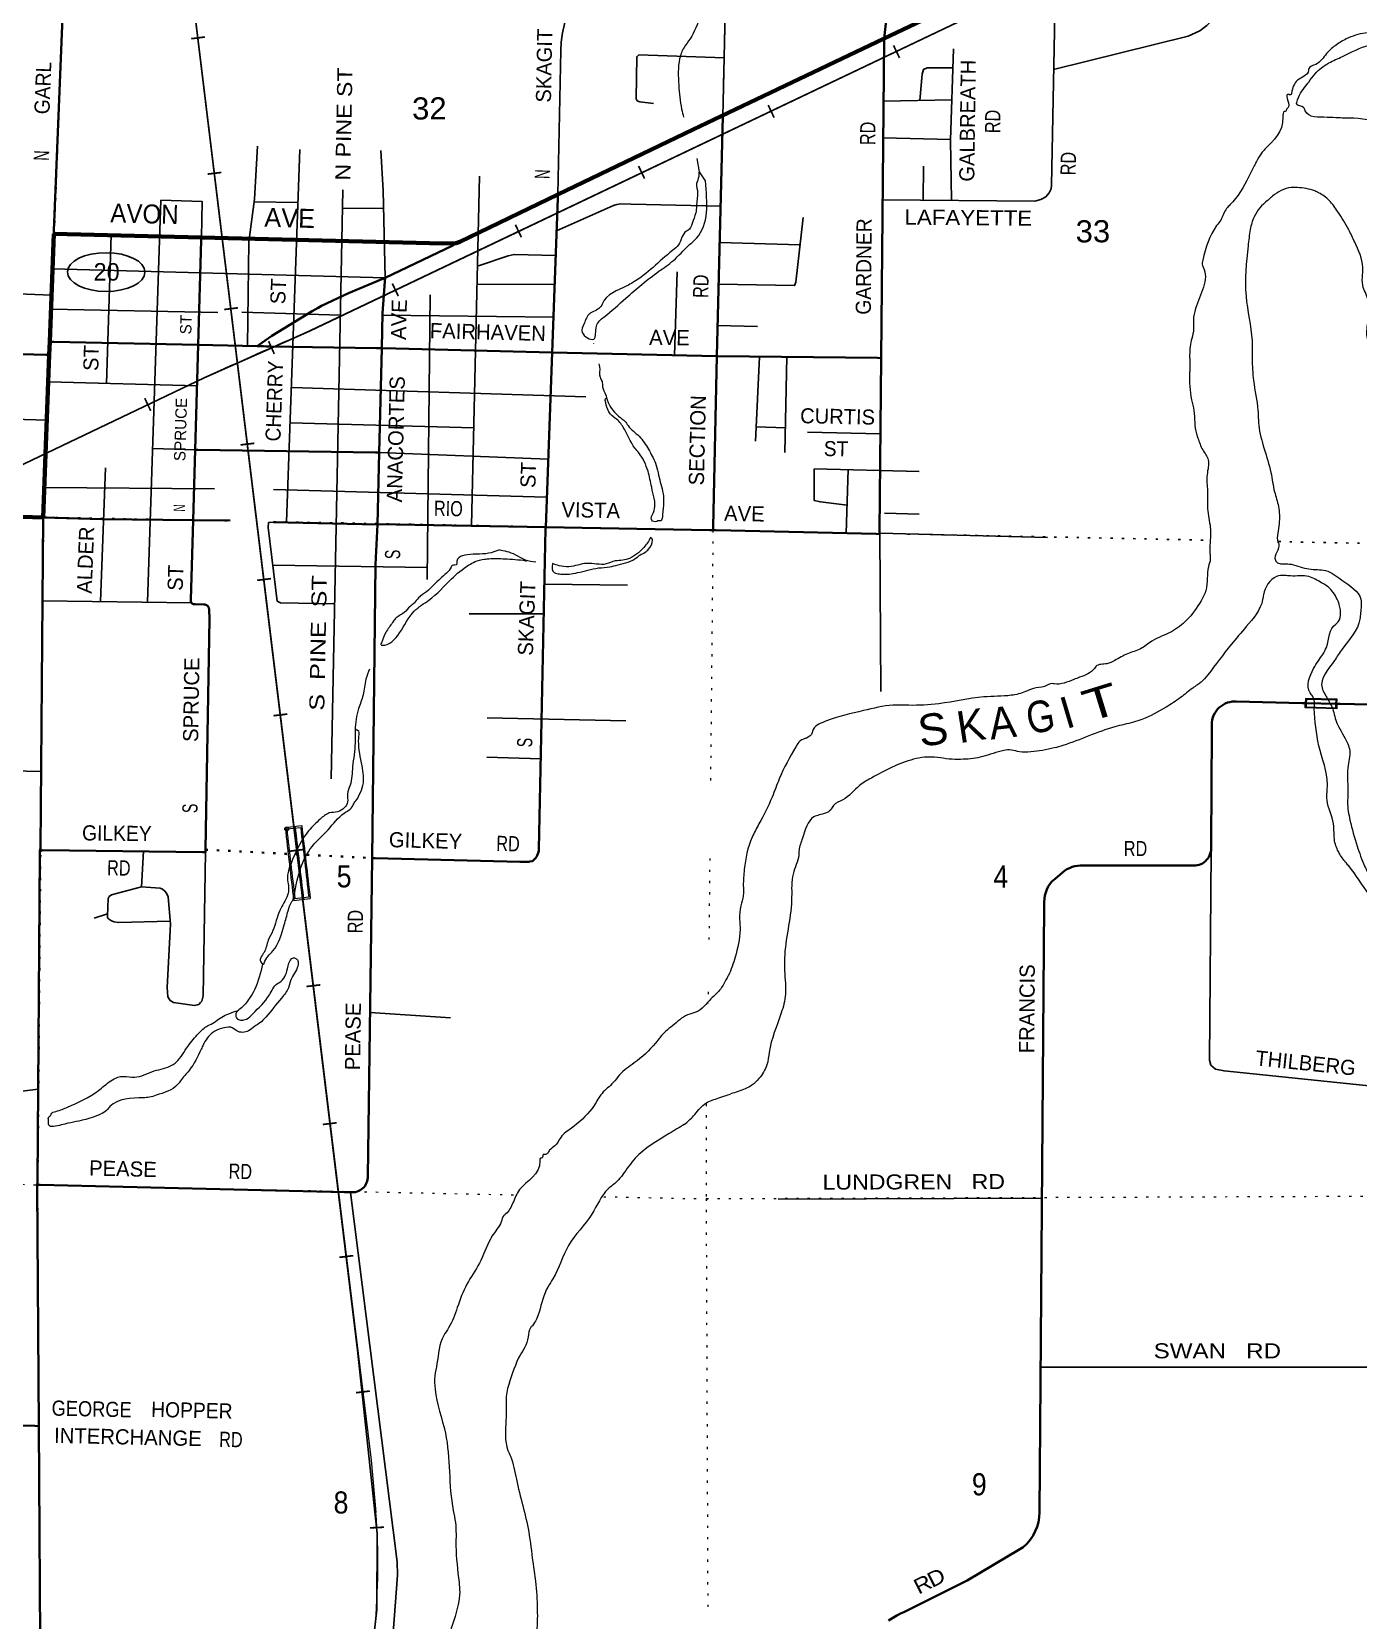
# Model space of a CAD drawing. Header units: feet. Extents: x -493433 to -244333, y 184684 to 373072.
# Drawn here: x -326618 to -316036, y 350695 to 363370 of the extents above; entities that cross this region are included whole.
import ezdxf
from ezdxf.enums import TextEntityAlignment as Align

# ---------------------------------------------------------------- set-up
doc = ezdxf.new("R2010")
doc.units = ezdxf.units.FT
doc.header["$LTSCALE"] = 60
doc.header["$PDMODE"] = 32
doc.header["$PDSIZE"] = 30
doc.linetypes.add('DOTTED', pattern=[1.5, 0.3, -1.2])
for name, color, linetype, lineweight in [('17', 7, 'Continuous', 25), ('23', 7, 'Continuous', 70), ('26', 7, 'Continuous', 40), ('27', 7, 'Continuous', 13), ('29', 7, 'Continuous', 25), ('30', 7, 'Continuous', 13), ('34', 7, 'Continuous', 13), ('39', 7, 'Continuous', 13), ('41', 7, 'Continuous', 13), ('53', 7, 'DOTTED', 40), ('6', 7, 'DOTTED', 25), ('7', 7, 'DOTTED', 13)]:
    doc.layers.add(name, color=color, linetype=linetype, lineweight=lineweight)

msp = doc.modelspace()

# ---------------------------------------------------------------- linework, layer by layer
at = {"layer": '17'}
msp.add_ellipse((-326024.24, 361452.41), major_axis=(-309.24, 1), ratio=0.500121, dxfattribs=at)
at = {"layer": '23'}
for p, q in [((-326474.64, 360895.67), (-326442.3, 361758.67)), ((-326478.56, 360790.9), (-326474.64, 360895.67))]:
    msp.add_line(p, q, dxfattribs=at)
for points in [[(-319818.07, 363315.52), (-318504.03, 363940.91), (-318341.87, 364032.87), (-317778.24, 364368.9), (-316910.78, 364844.52), (-316246.08, 365196.1), (-315587.61, 365519.43), (-312872.53, 366979.74)], [(-322420.59, 362071.13), (-321342.11, 362590.18), (-321117.34, 362697.15), (-319818.07, 363315.52)], [(-323231.17, 361682.81), (-323203.8, 361694.19), (-322420.59, 362071.13)], [(-323231.17, 361682.81), (-323339.18, 361680.86), (-325265.23, 361729.16), (-326442.3, 361758.67)], [(-327704.47, 359314.99), (-327337.73, 359492.45), (-327292.06, 359516.86), (-326527.12, 359494.94), (-326478.56, 360790.9)]]:
    msp.add_lwpolyline(points, dxfattribs=at)
at = {"layer": '26'}
for p, q in [((-325314.09, 360033.89), (-325289.94, 360871.82)), ((-324819.57, 360862.35), (-325289.94, 360871.82)), ((-323847.02, 360013.04), (-323826.52, 360845.38)), ((-322518.13, 359417.26), (-322466.91, 360810.84)), ((-325330.25, 359473.43), (-325314.09, 360033.89)), ((-325348.56, 358838.15), (-325330.25, 359473.43)), ((-325036.07, 359470.57), (-325330.25, 359473.43)), ((-323863.89, 359438.74), (-324688.92, 359457.04)), ((-325245.74, 358800.86), (-325315.47, 358801.57)), ((-316457.94, 358013.08), (-316205.82, 358007.31))]:
    msp.add_line(p, q, dxfattribs=at)
for points in [[(-319818.07, 363315.52), (-319668.01, 364672.59), (-319645.35, 365692.56), (-319542.86, 369736.6)], [(-326442.3, 361758.67), (-326441.3, 361784.78), (-326362.83, 363749.65), (-326358.65, 363807.56), (-326326.92, 363922.38)], [(-319842.45, 360766.69), (-319818.44, 363312.17), (-319818.07, 363315.52)], [(-321152.51, 360780.75), (-321152.43, 360784.72), (-321105.45, 362693.59)], [(-322466.91, 360810.84), (-322421.68, 362041.39), (-322420.59, 362071.13)], [(-325289.94, 360871.82), (-325265.84, 361707.85), (-325265.23, 361729.16)], [(-323798.41, 361407.07), (-323259.48, 361663.13), (-323231.17, 361682.81)], [(-324819.57, 360862.35), (-324783.72, 360887.64), (-324703.98, 360943.9), (-324382.23, 361139.19), (-324357.11, 361154.44), (-324332.23, 361168.26), (-324306.33, 361182.65), (-324090.65, 361284.74), (-323811.54, 361400.84), (-323798.41, 361407.07)], [(-323826.52, 360845.38), (-323819.66, 361124.46), (-323800.61, 361377.88), (-323798.41, 361407.07)], [(-325289.94, 360871.82), (-326441.11, 360895), (-326474.64, 360895.67)], [(-323826.52, 360845.38), (-323866.54, 360843.88), (-324719.64, 360859.06), (-324744.64, 360859.5), (-324769.64, 360861.34), (-324819.57, 360862.35)], [(-328067.3, 359345.89), (-328041.59, 359358.08), (-328024.09, 359366.38), (-327988.06, 359388.49), (-327954.54, 359414.25), (-327923.9, 359443.37), (-327896.47, 359475.54), (-327872.56, 359510.39), (-327852.41, 359547.56), (-327847.08, 359560.41), (-327836.71, 359585.4), (-327830.82, 359610.41), (-327829.57, 359618.01), (-327828.74, 359628.82), (-327784.98, 360802.25), (-327784.05, 360827.23), (-327759.72, 360826.55), (-326505.8, 360791.66), (-326478.56, 360790.9)], [(-322466.91, 360810.84), (-323816.54, 360844.75), (-323826.52, 360845.38)], [(-321152.51, 360780.75), (-322466.73, 360810.84), (-322466.91, 360810.84)], [(-321182.91, 359393.68), (-321181.34, 359418.68), (-321152.51, 360780.75)], [(-321182.91, 359393.68), (-321157.91, 359393.18), (-319880.73, 359362.76), (-319855.69, 359362.16), (-319855.46, 359387.16), (-319842.45, 360766.69)], [(-319842.45, 360766.69), (-319871.17, 360767), (-321148.43, 360780.66), (-321152.51, 360780.75)], [(-323847.02, 360013.04), (-323874.97, 360013.44), (-325293.98, 360033.6), (-325314.09, 360033.89)], [(-323901.35, 356776.53), (-323875.42, 359120.12), (-323861.14, 359439.26), (-323847.02, 360013.04)], [(-326554.07, 356830.89), (-326547.8, 356855.89), (-326527.12, 359494.94)], [(-325330.25, 359473.43), (-326058.36, 359480.51), (-326527.12, 359494.94)], [(-323901.35, 356776.53), (-323878.38, 356775.93), (-322724.82, 356745.89), (-322699.04, 356745.22), (-322674.82, 356745.22), (-322649.32, 356747.52), (-322647.49, 356747.88), (-322622.53, 356752.81), (-322597.81, 356777.85), (-322591.99, 356785.97), (-322585.27, 356797.77), (-322579.83, 356810.21), (-322575.71, 356823.14), (-322572.98, 356836.44), (-322571.64, 356849.95), (-322518.66, 359402.89), (-322518.13, 359417.26)], [(-321182.91, 359393.68), (-321207.91, 359394.12), (-322518.13, 359417.26), (-323860.56, 359440.97)], [(-325315.47, 358801.58), (-325317.12, 358801.4), (-325320.25, 358801.32), (-325323.37, 358801.56), (-325326.45, 358802.13), (-325329.45, 358803.01), (-325332.34, 358804.21), (-325335.09, 358805.7), (-325337.67, 358807.47), (-325340.05, 358809.5), (-325342.21, 358811.77), (-325344.12, 358814.25), (-325345.75, 358816.92), (-325347.1, 358819.74), (-325348.15, 358822.69), (-325348.88, 358825.73), (-325349.29, 358828.84), (-325349.38, 358831.96), (-325349.13, 358835.08), (-325348.56, 358838.16)], [(-326554.07, 356830.89), (-326529.07, 356838.7), (-325256.62, 356823.25), (-325231.63, 356822.95), (-325231.22, 356847.95), (-325200.89, 358683.58), (-325203.24, 358760.99)], [(-325203.25, 358760.99), (-325203.51, 358764.03), (-325204.26, 358768.35), (-325205.46, 358772.57), (-325207.1, 358776.63), (-325209.15, 358780.51), (-325211.59, 358784.15), (-325214.4, 358787.51), (-325217.55, 358790.56), (-325221, 358793.27), (-325224.72, 358795.6), (-325228.65, 358797.52), (-325232.77, 358799.03), (-325237.02, 358800.1), (-325241.36, 358800.72), (-325245.74, 358800.88)], [(-319782.61, 350692.68), (-319717.35, 350732.74), (-319711.57, 350735.71), (-319686.94, 350748.37), (-319661.57, 350760.72), (-319155.3, 351012.1), (-318734.33, 351261.28), (-318707.85, 351277.49), (-318684.33, 351299.97), (-318676.72, 351307.41), (-318651.83, 351337.42), (-318630.21, 351369.86), (-318612.11, 351404.39), (-318597.71, 351440.62), (-318587.18, 351478.16), (-318580.63, 351516.59), (-318578.13, 351555.49), (-318541.27, 356402.1), (-318541.08, 356427.11), (-318539.79, 356452.1), (-318539.76, 356452.71), (-318535.76, 356478.03), (-318529.14, 356502.79), (-318519.97, 356526.73), (-318508.35, 356549.57), (-318498.32, 356565.04), (-318479.13, 356590.06), (-318454.16, 356611.16), (-318395.97, 356660.31), (-318378.56, 356674.56), (-318359.75, 356686.91), (-318339.75, 356697.22), (-318318.79, 356705.39), (-318297.08, 356711.32), (-318274.88, 356714.95), (-318254.5, 356716.22), (-317388.9, 356716.6), (-317363.24, 356716.61), (-317338.9, 356716.25), (-317334.67, 356716.45), (-317320.21, 356718.66), (-317306.05, 356722.37), (-317292.36, 356727.54), (-317279.28, 356734.12), (-317266.97, 356742.02), (-317255.54, 356751.17), (-317245.14, 356761.46), (-317235.86, 356772.78), (-317227.83, 356785.01), (-317221.11, 356798.01), (-317215.79, 356811.65), (-317211.92, 356825.76), (-317209.56, 356840.2), (-317209.29, 356844.88), (-317209.44, 356869.88), (-317209.27, 356894.88), (-317203.18, 357788.72), (-317203.46, 357820.67), (-317204.62, 357839.96), (-317203.76, 357859.27), (-317200.88, 357878.38), (-317196.02, 357897.08), (-317189.23, 357915.18), (-317180.59, 357932.46), (-317170.18, 357948.75), (-317158.14, 357963.86), (-317144.57, 357977.63), (-317129.65, 357989.91)], [(-317129.65, 357989.91), (-317113.52, 358000.55), (-317096.37, 358009.46), (-317078.38, 358016.52), (-317059.75, 358021.66), (-317040.69, 358024.83), (-317021.4, 358025.99), (-317009.31, 358025.68), (-316483.54, 358013.66), (-316457.94, 358013.08)], [(-312736.96, 357927.95), (-316179.66, 358006.71), (-316205.82, 358007.31)], [(-326574.92, 354170.02), (-326572.58, 354195.02), (-326554.25, 356805.89), (-326554.07, 356830.89)], [(-326574.92, 354170.02), (-326549.92, 354169.4), (-324124.42, 354109.45), (-324059.31, 354110.57), (-324035.13, 354110.98), (-324009.31, 354119.99), (-323997.83, 354126.12), (-323986.82, 354133.56), (-323976.64, 354142.12), (-323967.42, 354151.69), (-323959.24, 354162.18), (-323952.21, 354173.46), (-323946.4, 354185.42), (-323941.86, 354197.92), (-323938.66, 354210.82), (-323936.83, 354223.99), (-323936.38, 354237.27), (-323901.37, 356774.55), (-323901.35, 356776.53)], [(-326561.1, 352244.55), (-326573.65, 354145.02), (-326574.92, 354170.02)], [(-326561.1, 352244.55), (-326593.83, 352245.28), (-327515.37, 352266.1)], [(-326553.06, 348940.28), (-326552.64, 348965.28), (-326549.39, 350076.54), (-326549.32, 350101.54), (-326547.12, 350126.54), (-326561.1, 352244.55)]]:
    msp.add_lwpolyline(points, dxfattribs=at)
at = {"layer": '26', "lineweight": 13}
for points in [[(-316205.82, 358007.31), (-316206.76, 357968.2), (-316458.86, 357974.2), (-316457.94, 358013.08)], [(-316205.82, 358007.31), (-316204.96, 358043.83), (-316457.06, 358049.84), (-316457.94, 358013.08)], [(-316449.94, 358012.89), (-316450.67, 357982.01), (-316214.57, 357976.39), (-316213.82, 358007.5)], [(-316213.82, 358007.5), (-316213.15, 358036.02), (-316449.25, 358041.65), (-316449.94, 358012.89)]]:
    msp.add_lwpolyline(points, dxfattribs=at)
at = {"layer": '29'}
for p, q in [((-318448.98, 363949.76), (-318483.2, 362144.61)), ((-319823.12, 362816.32), (-319278.23, 362827.44)), ((-319825.87, 362524.25), (-319287.98, 362510.23)), ((-324480.14, 362430.24), (-324584.7, 359458.88)), ((-319503.5, 362297.64), (-319507.17, 362026.42)), ((-323046.97, 362217.49), (-323109.44, 359430.43)), ((-324843.15, 362013.88), (-324495.01, 362007.75)), ((-324135.96, 362108.03), (-324229.15, 357409.93)), ((-319831.02, 362029.39), (-318615.47, 362018.24)), ((-324138.9, 361959.65), (-323811.6, 361961.11)), ((-325985.28, 361747.21), (-326020.61, 360563.64)), ((-321130.21, 361687.43), (-320488.48, 361670.31)), ((-323798.41, 361407.07), (-326452.83, 361477.62)), ((-321468.62, 361453.57), (-321489.23, 360788.46)), ((-323439.81, 361270.1), (-323464.74, 359000.09)), ((-322447.02, 361352.01), (-323066.29, 361355.74)), ((-326464.82, 361157.6), (-325133.38, 361128.48)), ((-324943.45, 361132.09), (-324155.8, 361107.7)), ((-323820.78, 361109.49), (-322456.57, 361092.08)), ((-321147.1, 361026.56), (-320827.03, 361017.74)), ((-320813.4, 360777.08), (-320844.53, 360103.8)), ((-320593.2, 360774.72), (-320610.3, 360011.73)), ((-325299.38, 360544.29), (-326480.7, 360575.98)), ((-322197.84, 360455.66), (-324546.92, 360532.63)), ((-324556.89, 360249.13), (-323092, 360208.58)), ((-320839.3, 360217.02), (-320605.85, 360210.37)), ((-320430.71, 360174.09), (-319848.15, 360162.09)), ((-325652.2, 360043.7), (-325314.09, 360033.89)), ((-322498.17, 359960.44), (-323847.02, 360013.04)), ((-326029.54, 359890.79), (-326070.7, 358823.88)), ((-320376.89, 359883.42), (-319537.27, 359859.75)), ((-320105.4, 359875.77), (-320121.24, 359368.49)), ((-326518.15, 359734.36), (-325158.96, 359722.64)), ((-322512.61, 359657.49), (-324688.36, 359718.45)), ((-319815.33, 359527.93), (-319538.84, 359519.45)), ((-319851.35, 359369.13), (-319845.33, 358106.43)), ((-319851.35, 359369.13), (-318513.95, 359335.18)), ((-323463.7, 359095.03), (-324695.41, 359112.45)), ((-322527.83, 358961.01), (-321866.54, 358953.34)), ((-326532.33, 358830.01), (-325344.12, 358814.25)), ((-323127.26, 358725.36), (-322532.72, 358725.29)), ((-322984.28, 357896.35), (-321878.13, 357870.47)), ((-322987.2, 357580.96), (-322556.73, 357568.46)), ((-327842.22, 357498.47), (-326542.29, 357466.1)), ((-325726.48, 356832.75), (-325742.98, 356547.17)), ((-326014.17, 356331.43), (-326120.16, 356298.22)), ((-323918.35, 355543.88), (-323278.26, 355502.73)), ((-320662.17, 354053.89), (-318559.07, 354061.6))]:
    msp.add_line(p, q, dxfattribs=at)
for points in [[(-320919.78, 365931.25), (-321060.88, 364707.9), (-321105.45, 362693.59)], [(-318465.67, 363069.09), (-317393.32, 363335.82), (-317299.21, 363377.93), (-317243.89, 363420.51), (-317184.32, 363480.11), (-317142.37, 363539.39), (-316856.03, 364420.79), (-316831.12, 364486.95), (-316800.84, 364540.33), (-316775.8, 364567.84), (-316748.14, 364593.38), (-316665.27, 364641.88), (-314688.53, 365731.14), (-314622.57, 365752.43), (-314545.89, 365760.32), (-311648.11, 365831.6)], [(-322221.49, 364536.24), (-322214.33, 363812.74), (-322218.32, 363776.95), (-322227.86, 363733.49), (-322343.46, 363510.02), (-322365.04, 363443.55), (-322384.36, 363360.44), (-322394.02, 363286.99), (-322398.4, 363221.31), (-322420.59, 362071.13)], [(-321095.07, 363162.84), (-321775.17, 363184.58), (-321791.18, 363171.02), (-321795.13, 362834.64), (-321787.32, 362819.23), (-321766.06, 362809.56), (-321658.64, 362797.21)], [(-319265.77, 363232.61), (-319288.11, 362506.14), (-319279.57, 362024.33)], [(-319270.37, 363083.1), (-319473.72, 363080.99), (-319503.71, 363069.02), (-319514.66, 363031.01), (-319534.33, 362822.21)], [(-324816.83, 362456.24), (-324840.44, 362033.89), (-324886.41, 361694.63), (-324896.68, 360863.9)], [(-323832.06, 362421.12), (-323814.97, 362102.54), (-323798.41, 361407.07)], [(-318615.47, 362018.24), (-318567.32, 362031.57), (-318529.02, 362052.85), (-318501.36, 362084.78), (-318486.47, 362116.71), (-318483.2, 362144.61)], [(-325695.05, 358818.9), (-325587.71, 362024.76), (-325259.7, 362016.12), (-325265.23, 361729.16)], [(-322431.26, 361780.65), (-321975.79, 361982.99), (-321951.56, 361991.94), (-321918.71, 361995.8), (-321836.19, 361993.82), (-321124.79, 361979.21)], [(-320463.25, 361887.19), (-320523.29, 361371.04), (-320531.95, 361345.06), (-321139.36, 361357.11)], [(-323052.89, 361502.71), (-322817.17, 361582.15), (-322770.8, 361593.74), (-322438.43, 361585.65)], [(-327883.22, 361345.85), (-327724.29, 361317.97), (-326460.67, 361268.52)], [(-326728.32, 361278.99), (-326766.54, 360279.34), (-326494.52, 360271.87)], [(-320376.89, 359883.42), (-320376.52, 359629.67), (-320326.28, 359618.43), (-320114.21, 359593.44)], [(-324688.92, 359457.04), (-324728.84, 359453.42), (-324733.16, 359414.56), (-324659.79, 358827.32), (-324633.89, 358814.37), (-324202.3, 358805.73)], [(-325231.63, 356822.95), (-325249.65, 355676.08), (-325260.53, 355635.7), (-325270.9, 355623.89), (-325286.36, 355608.42), (-325297.96, 355604.56), (-325319.88, 355600.84), (-325487.31, 355623.89), (-325514.91, 355639.64), (-325533.69, 355668.35), (-325536.83, 355742.86), (-325511.34, 356249.74), (-325530.78, 356466.67), (-325542.37, 356495.66), (-325555.93, 356512.59), (-325575.23, 356529.49), (-325594.54, 356536.25), (-325742.98, 356547.17)], [(-317209.96, 356829), (-317221.57, 355162.85), (-317211.81, 355125.2), (-317175.19, 355093.27), (-317105.82, 355078.42), (-315898.89, 354953.52), (-315893.24, 354950.23), (-315888.41, 354942.5), (-315880.68, 354912.54), (-315876.81, 354820.73), (-315901.23, 352713.91)], [(-325742.98, 356547.17), (-325982.51, 356482.52), (-326001.84, 356468.99), (-326009.66, 356452.72), (-326014.75, 356315.89), (-326012.87, 356303.34), (-326006.11, 356292.7), (-325982.92, 356275.3), (-325961.67, 356267.57), (-325927.11, 356261.48), (-325514.88, 356271.98)], [(-327862.87, 354955.49), (-327018.23, 354885.38), (-326972.22, 354885.5), (-326927.78, 354887.43), (-326567.4, 354933.33)], [(-325995.53, 350130.78), (-324806.71, 350203.84), (-324515.24, 350218.22), (-324420.29, 350239.81), (-324005.99, 350386.61), (-323798.83, 350472.96), (-323764.31, 350498.87), (-323738.41, 350563.64), (-323727.18, 350702.19), (-323699.57, 351055.86), (-323702.76, 351160.77), (-324075.23, 354108.23)], [(-318569.31, 352715.49), (-314780.26, 352713.24)]]:
    msp.add_lwpolyline(points, dxfattribs=at)
at = {"layer": '34'}
for p, q in [((-325244.18, 360608.61), (-328041.48, 359273.74)), ((-324596.51, 357019.85), (-324465.27, 357035.24)), ((-324583.99, 357008.68), (-324472.77, 357021.72)), ((-324527.09, 356437.66), (-324395.88, 356453.04)), ((-324407.52, 356465.23), (-324518.73, 356452.19))]:
    msp.add_line(p, q, dxfattribs=at)
at = {"layer": '34', "lineweight": 25}
for points in [[(-326085.5, 369830.73), (-324018.58, 352850.1), (-323862.4, 351386.35), (-323865.95, 350777.85), (-323947.98, 350056.22), (-324052.09, 349404), (-324218.82, 348492.94), (-324314.53, 348079.6), (-324450.02, 347687.13), (-324611.42, 347364.16), (-325914.75, 345293.77), (-326980.49, 343689.28), (-327097.43, 343462.6), (-327252.9, 343077.03), (-327334.19, 342815.86), (-327384.11, 342548.99), (-327388.03, 342425.18), (-327379.83, 342313.5), (-327362.36, 342242.51), (-327299.6, 342077.67)], [(-327995.25, 359294.68), (-325243.76, 360607.69), (-324402.88, 360981.31), (-318494.44, 363800.52), (-307826.8, 369570.86)]]:
    msp.add_lwpolyline(points, dxfattribs=at)
at = {"layer": '34'}
for points in [[(-326084.55, 369824.44), (-323911.63, 351972.18), (-323871.95, 351554.2)], [(-307854.27, 369560.2), (-318494.89, 363801.43), (-324403.29, 360982.23)]]:
    msp.add_lwpolyline(points, dxfattribs=at)
msp.add_arc((-329357.91, 351142.36), 5501.4, 354.57078, 4.2932, dxfattribs=at)
for centre, major_axis, start_param, end_param in [((-292875.08, 288890.39), (988.36, 78678.38), 0.42483282, 0.43652706), ((-234558.86, 367283.95), (792.65, 90617.43), 1.69305111, 1.69951562), ((-234558.86, 367283.95), (792.55, 90606.26), 1.69318924, 1.69937289), ((-234543.03, 367285.11), (792.14, 90554.11), 1.6930293, 1.69951552), ((-234556.6, 367282.74), (791.81, 90496.39), 1.69317169, 1.6993629), ((-234556.6, 367282.74), (791.72, 90486.29), 1.6930308, 1.69951198)]:
    msp.add_ellipse(centre, major_axis=major_axis, ratio=0.999999, start_param=start_param, end_param=end_param, dxfattribs=at)
msp.add_point((-324583.99, 357008.68), dxfattribs=at)
at = {"layer": '39'}
for p, q in [((-322137.7, 360882.55), (-322136.97, 360879.89)), ((-322045.24, 360436.53), (-322032.94, 360449.46)), ((-324005.59, 357785.39), (-324038.63, 357805.84))]:
    msp.add_line(p, q, dxfattribs=at)
msp.add_lwpolyline([(-321243.58, 362179.64), (-321291.96, 362251.61), (-321310.3, 362358.53)], dxfattribs=at)
for points in [[(-321083.19, 363666.16), (-321141.17, 363637.61), (-321210.32, 363563.27), (-321254.97, 363529.19), (-321279.45, 363492.97), (-321365.47, 363313.66), (-321414.4, 363245.26), (-321449.34, 363154.54), (-321456.82, 362944.45), (-321433.89, 362752.37), (-321418.44, 362687.06)], [(-314967.5, 363185.97), (-315055.97, 363239.04), (-315275.58, 363311.09), (-315452.95, 363358.64), (-315527.59, 363367.19), (-315719.54, 363350.17), (-315842.62, 363363.04), (-315979.94, 363359.83), (-316131.72, 363312.27), (-316220.93, 363258.25), (-316287.99, 363196.02), (-316375.4, 363109.67), (-316430.15, 363075.65), (-316432.27, 363059.5), (-316519.62, 362983.25), (-316568.8, 362878.49), (-316578.98, 362866.43), (-316585.02, 362868.48), (-316578.98, 362866.43), (-316585.02, 362868.48), (-316578.98, 362866.43), (-316585.02, 362868.48), (-316591.74, 362771.54), (-316608.04, 362749.41), (-316614.2, 362735.31), (-316624.31, 362733.34), (-316636.71, 362690.99), (-316779.81, 362433.23), (-316808.3, 362401.08), (-316847.11, 362334.64), (-316865.52, 362300.41), (-316908.52, 362213.78), (-317059.47, 361988.4), (-317085.91, 361960.27), (-317132.98, 361867.62), (-317165.6, 361823.36), (-317276.51, 361547.23), (-317278.82, 361504.81), (-317272.84, 361492.66), (-317333.66, 361161.66), (-317350.43, 361070.84), (-317351.06, 360977.9), (-317367.71, 360905.27), (-317380.7, 360776.04), (-317379.34, 360679.04), (-317381.6, 360644.72), (-317364.88, 360432.46), (-317347.27, 360347.5), (-317326.34, 360161.48), (-317314.45, 360127.07), (-317276.73, 360033.89), (-317232.85, 359954.83), (-317241.73, 359835.67), (-317238.58, 359706.35), (-317235.64, 359544.69), (-317214.43, 359397.07), (-317219.63, 359227.38), (-317217.8, 359199.08), (-317216.05, 359160.69), (-317230.58, 359102.18), (-317250.01, 358916.42), (-317288.97, 358829.78), (-317405.11, 358674.9), (-317524.87, 358582.69), (-317682.88, 358506.87), (-317772.13, 358446.8), (-317875.37, 358407.02), (-317978.72, 358353.09), (-318041.49, 358327.2), (-318128.46, 358305.51), (-318140.68, 358289.42), (-318258.26, 358219.41), (-318304.83, 358201.52), (-318460.54, 358166.09), (-318474.66, 358168.2), (-318539.43, 358146.37), (-318626.35, 358130.73), (-318689.12, 358104.84), (-318804.41, 358075.23), (-319022.56, 358062.41), (-319382.34, 358008.02), (-319620.67, 357995.32), (-319747.87, 357996.09), (-319982.38, 357953.06), (-320289.88, 357866.02), (-320389.34, 357787.83), (-320391.43, 357777.73), (-320438.17, 357733.57), (-320462.46, 357725.63), (-320507.12, 357689.53), (-320523.45, 357663.37), (-320654.4, 357409.58), (-320711.93, 357262.44), (-320816.35, 357048.9), (-320871.59, 356942.16), (-320933.9, 356685.94), (-320942.84, 356558.71)], [(-311463.37, 362128.06), (-311605.73, 361979.42), (-311622.08, 361951.23), (-311640.42, 361925.07), (-311670.96, 361888.89), (-311687.37, 361850.6), (-311766.93, 361733.9), (-311799.54, 361687.63), (-311842.23, 361647.48), (-311899.51, 361538.72), (-311915.9, 361504.47), (-311911.93, 361494.35), (-311920.19, 361468.13), (-311914.2, 361457.99), (-311934.59, 361427.81), (-312033.91, 361373.86), (-312767.94, 360921.72), (-312899.71, 360845.75), (-312950.25, 360835.95), (-313091.92, 360788.32), (-313130.3, 360786.54), (-313172.84, 360766.59), (-313205.2, 360758.71), (-313340.93, 360692.86), (-313438.1, 360657.08), (-313539.09, 360651.64), (-313607.88, 360631.85), (-313765.62, 360596.44), (-313798.08, 360572.39), (-313905.34, 360536.68), (-314138.04, 360465.37), (-314403.78, 360285.14), (-314529.44, 360217.21), (-314679.16, 360171.65), (-314701.36, 360173.81), (-314781.89, 360208.64), (-314787.93, 360210.7), (-314816.2, 360210.87), (-314862.83, 360182.87), (-314873.16, 360148.59), (-314869.23, 360132.4), (-314893.38, 360142.65), (-314955.83, 360165.25), (-315040.57, 360173.85), (-315133.26, 360202.7), (-315201.41, 360275.86), (-315472.16, 360544.21), (-315536.24, 360623.39), (-315584.18, 360698.45), (-315605.94, 360765.25), (-315605.75, 360793.54), (-315576.16, 360985.31), (-315579, 361161.1), (-315560.75, 361468.11), (-315569.95, 361599.49), (-315599.6, 361692.62), (-315645.39, 361789.88), (-315664.77, 361907.19), (-315700.44, 362006.41), (-315771.87, 362190.71), (-315787.92, 362206.97), (-315804.1, 362203.03), (-315809.88, 362243.47), (-315829.71, 362296.13), (-315831.59, 362316.34), (-315819.3, 362342.54), (-315770.42, 362402.86), (-315749.82, 362463.34), (-315763.5, 362530.1), (-315777.51, 362548.38), (-315809.54, 362588.98), (-316071.41, 362679.47), (-316192.54, 362682.23), (-316283.38, 362686.82), (-316458.69, 362738.4), (-316472.64, 362766.78), (-316524.99, 362789.31), (-316520.7, 362825.66), (-316443.11, 362952.48), (-316430.88, 362968.57), (-316379.95, 363034.94), (-316329.14, 363083.12), (-316270.32, 363121.16), (-316160.94, 363173.02), (-315946.28, 363262.65), (-315857.36, 363274.22), (-315685.78, 363267.12), (-315538.56, 363239.96), (-315343.15, 363174.11), (-315210.3, 363112.69), (-315172.11, 363086.19), (-315123.77, 363069.73), (-314911.9, 363048.24), (-314909.56, 363094.69), (-314913.45, 363116.95), (-314923.35, 363145.29), (-314967.5, 363185.97)], [(-321296.84, 362250.6), (-321297.06, 362216.25), (-321313.62, 362157.76), (-321306.03, 362084.97), (-321310.43, 362032.47), (-321321.25, 361925.45), (-321350.09, 361840.76), (-321382.78, 361784.39), (-321394.94, 361778.4), (-321458.27, 361669.67), (-321507.04, 361623.49), (-321821.74, 361368.79), (-321870.38, 361342.82), (-322065.17, 361202.56), (-322071.32, 361188.45), (-322146.41, 361132.33), (-322166.68, 361120.33), (-322211.63, 361041.81), (-322226.25, 360971.18), (-322134.55, 360917.04), (-322113.64, 361020.59), (-322053.79, 361093.38), (-321879.13, 361243.86), (-321615.18, 361458.46), (-321499.5, 361544.65), (-321377.53, 361665.15), (-321314.54, 361723.36), (-321243.58, 362179.64)], [(-314802.59, 359839.03), (-314833.08, 359808.91), (-314871.49, 359801.06), (-314958.21, 359815.73), (-315068.99, 359856.82), (-315111.32, 359867.18), (-315226.37, 359871.92), (-315381.53, 359919.33), (-315466.08, 359956.21), (-315556.68, 359995.15), (-315653.09, 360068.48), (-315811.46, 360237.14), (-315835.06, 360330.23), (-315909.58, 360651.93), (-315940.32, 360882.46), (-315950.31, 360896.65), (-315963.65, 361013.93), (-315971.96, 361274.62), (-315995.83, 361329.32), (-315998.77, 361488.95), (-316064.03, 361691.4), (-316111.81, 361790.69), (-316197.66, 361932.65), (-316267.71, 362024), (-316352.1, 362085.14), (-316382.29, 362099.46), (-316521.42, 362126.57), (-316571.9, 362126.87), (-316719.78, 362057.05), (-316750.25, 362030.98), (-316760.4, 362022.96), (-316866.27, 361894.29), (-316897.26, 361791.43), (-316914.29, 361662.22), (-316931.17, 361260.24), (-316883.12, 360904.35), (-316882.07, 360762.91), (-316871.14, 360587.06), (-316836.43, 360348.43), (-316829.15, 360231.2), (-316732.8, 359852.79), (-316703.55, 359699.06), (-316672.05, 359581.67), (-316664.43, 359514.95), (-316677.53, 359369.56), (-316676.01, 359296.81), (-316670.04, 359282.64), (-316697.18, 359153.5), (-316687.18, 359139.29), (-316652.95, 359124.94), (-316622.66, 359124.76), (-316570.2, 359120.4), (-316429.11, 359083.17), (-316295.93, 359070.23), (-316167.23, 358994.69), (-316014.81, 358842.23), (-316017.58, 358733.15), (-316021.96, 358682.66), (-316164.94, 358443.1), (-316226.13, 358352.55), (-316324.53, 358134.94), (-316302.65, 358086.32), (-316286.69, 358057.94), (-316237.96, 357967.78)], [(-322093.64, 360718.94), (-322087.9, 360697.43), (-322084.44, 360612.55), (-322068.52, 360578.1), (-322064.75, 360537.67), (-322038.95, 360470.85), (-322027.1, 360432.38), (-321919.04, 360288.28), (-321886.89, 360263.84), (-321860.9, 360227.32), (-321772.64, 360141.92), (-321698.63, 360038.43), (-321642.85, 359926.96), (-321603.49, 359775.2), (-321599.55, 359761.02), (-321581.9, 359684.14), (-321585.05, 359516.46), (-321607.61, 359466.09), (-321616.65, 359468.61), (-321632.66, 359461.39), (-321672.18, 359472.54), (-321657.62, 359535.09), (-321652.81, 359648.21), (-321672.41, 359735.21), (-321701.83, 359862.67), (-321775.54, 360010.61), (-321805.58, 360047.16), (-321899.34, 360215.42), (-321961.47, 360284.49), (-321975.54, 360294.67), (-322023.58, 360355.58), (-322043.28, 360428.44), (-322045.24, 360436.53)], [(-322463.08, 359124.79), (-322450.35, 359054.96), (-322440.28, 359050.86), (-322397.94, 359042.52), (-322264.6, 359053.84), (-322096.76, 359091.22), (-322005.84, 359100.77), (-321941.11, 359116.55), (-321789.27, 359176.24), (-321766.95, 359194.29), (-321724.39, 359216.26), (-321697.98, 359240.34), (-321667.18, 359316.94), (-321671.13, 359329.08), (-321684.68, 359329.17)], [(-321680.23, 359338.1), (-321705.72, 359290.9), (-321717.93, 359274.81), (-321902.51, 359152.68), (-321963.25, 359147.26), (-322035.97, 359123.17), (-322189.39, 359128.14), (-322332.93, 359100.72), (-322411.62, 359109.28), (-322462.63, 359126.17)], [(-322597.18, 359138.68), (-322679.87, 359153.33), (-322722.12, 359175.8), (-322792.55, 359210.58), (-322859.06, 359229.16), (-322901.44, 359231.44), (-322931.81, 359219.49), (-323227.22, 359128.33), (-323227.26, 359122.27), (-323263.69, 359110.37), (-323271.84, 359098.3), (-323357.26, 359007.89), (-323469.03, 358901.48), (-323531.95, 358853.37), (-323568.58, 358811.16), (-323599.05, 358785.08), (-323647.84, 358734.85), (-323718.85, 358684.77), (-323739.23, 358656.61), (-323793.65, 358577.11), (-323828.93, 358494.9), (-323836.98, 358477.48)], [(-323830.62, 358475.07), (-323824.7, 358474.78), (-323567, 358746.5), (-323449.29, 358834.69), (-323270.47, 359003.33), (-323130.39, 359115.63), (-323081.75, 359141.6), (-323006.91, 359161.35), (-322970.54, 359165.18), (-322845.36, 359164.42), (-322677.87, 359149.27), (-322671.83, 359148.23)], [(-316386.19, 357970.23), (-316397.7, 358064.67), (-316419.7, 358095.11), (-316392.12, 358288.9), (-316353.34, 358351.3), (-316290.02, 358458), (-316214.04, 358643.42), (-316207.96, 358647.42), (-316177.2, 358715.94), (-316186.74, 358798.83), (-316210.58, 358855.55), (-316288.69, 358948.97), (-316328.9, 358973.45), (-316429.52, 359022.55), (-316576.89, 359027.49), (-316621.28, 359031.8), (-316687.97, 359022.1), (-316791.94, 358877.26), (-316798.25, 358838.91), (-316928.95, 358623.52), (-317049.06, 358480.8), (-317236.47, 358237.46), (-317289.36, 358179.19), (-317317.77, 358159.16), (-317356.31, 358133.13), (-317453.74, 358056.94), (-317569.35, 357980.87), (-317761.83, 357883.04), (-317828.62, 357861.22), (-317978.28, 357823.74), (-318391.19, 357674.71), (-318462, 357654.93), (-318647.97, 357623.73), (-318738.82, 357624.28), (-318801.32, 357638.8), (-318863.93, 357635.15), (-319031.86, 357585.65), (-319187.48, 357564.37), (-319276.31, 357564.9), (-319461.95, 357582.19), (-319496.29, 357580.38), (-319583.22, 357564.74), (-319919.41, 357415.24), (-320014.71, 357355.21), (-320148.75, 357240.86), (-320221.73, 357196.84), (-320244.17, 357162.63), (-320335.32, 357120.76), (-320377.83, 357104.85), (-320469.84, 356935.69), (-320496.74, 356838.88), (-320499.02, 356800.49), (-320544.46, 356649.25), (-320555.81, 356465.46), (-320558.21, 356410.92), (-320613.84, 355948.58), (-320605.05, 355754.57), (-320605.49, 355689.92), (-320638.81, 355540.61), (-320735.85, 355226.01), (-320752.67, 355127.12), (-320818.03, 355016.39), (-320872.9, 354964.19), (-320925.59, 354936.23), (-321041.06, 354895.16)], [(-323922.44, 358284), (-323952.38, 358203.59), (-323975.34, 358078.17), (-324010.41, 357969.27), (-324037.8, 357797.7), (-324038.49, 357696.69), (-324057.95, 357504.86), (-324079.15, 357357.5), (-324099.82, 357286.91), (-324098.22, 357224.27), (-324124.79, 357177.95), (-324177.5, 357145.94), (-324244.19, 357136.24), (-324317.22, 357086.17), (-324408.69, 356995.8), (-324449.45, 356939.48), (-324561.42, 356703.73)], [(-314830.13, 355513.45), (-314890.58, 355532), (-314959.26, 355526.36), (-315064.07, 355553.26), (-315273.14, 355685.86), (-315429.85, 355799.96), (-315532.12, 355903.62), (-315713.84, 356199.7), (-315801.89, 356315.41), (-315948.11, 356486.01), (-316112.13, 356713.29), (-316136.16, 356741.72), (-316188.15, 356816.79), (-316223.84, 356911.97), (-316233, 357049.42), (-316284.19, 357239.65), (-316281.34, 357362.87), (-316349.89, 357672.42), (-316386.19, 357970.23)], [(-316237.96, 357967.78), (-316203.32, 357847.3), (-316119.6, 357689.2), (-316103.82, 357634.55), (-316118.89, 357497.26), (-316118.32, 357285.11), (-316120.75, 357224.51), (-316101.55, 357078.92), (-316044.41, 356872.49), (-315984.93, 356712.52), (-315933.11, 356613.21), (-315873.17, 356519.89), (-315717.07, 356316.91), (-315625.25, 356162.8), (-315575.21, 356097.85), (-315547.14, 356069.38), (-315229.89, 355810.86), (-315179.74, 355762.07), (-315121.77, 355676.86), (-315089.68, 355646.35), (-315001.05, 355615.51), (-314894.13, 355602.74), (-314734.47, 355623.99), (-314478, 355630.5), (-314403.45, 355609.86), (-314318.87, 355574.99), (-313980.17, 355502.21), (-313830.71, 355509.38), (-313721.81, 355490.53), (-313685.51, 355484.25), (-313586.92, 355433.13), (-313325.8, 355235.56), (-312955.92, 354996.93), (-312730.69, 354864.22)], [(-324531.75, 356445.66), (-324379.23, 356872.39), (-324253.17, 357002.95), (-324125.07, 357135.52), (-324056.03, 357193.7), (-324041.69, 357223.92), (-324033.56, 357231.96), (-324004.96, 357280.27), (-323976.18, 357356.88), (-323983.2, 357512.49), (-324010.13, 357710.66), (-324005.9, 357780.3)], [(-324561.42, 356703.73), (-324570.35, 356675.53), (-324578.77, 356627.09), (-324569.41, 356515.91), (-324577.73, 356479.6), (-324639.13, 356358.74), (-324694.73, 356197.44), (-324731.59, 356120.88), (-324764.55, 356024.1), (-324791.07, 355983.86), (-324791.3, 355949.51), (-324765.16, 355933.2), (-324763.11, 355939.24), (-324693.8, 356035.8), (-324603.56, 356243.36), (-324572.51, 356356.32), (-324545.8, 356424.86), (-324531.75, 356445.66)], [(-320942.84, 356558.71), (-320941.38, 356475.86), (-320962.12, 356395.17), (-320970.93, 356288.15), (-320967.45, 356205.29), (-321007.31, 355985.3), (-321060.78, 355840.16), (-321075.1, 355813.98), (-321122.09, 355733.44), (-321199.35, 355653.09), (-321319.2, 355546.74), (-321385.98, 355524.92), (-321505.68, 355438.77), (-321562.53, 355392.64), (-321641.91, 355300.18), (-321812.58, 355141.6), (-321928.3, 355047.34), (-321979.21, 354985.02), (-322068.63, 354898.68), (-322131.87, 354802.08), (-322290.47, 354637.37), (-322333.09, 354605.29), (-322381.8, 354569.22), (-322444.99, 354480.71), (-322487.63, 354444.6), (-322501.91, 354422.46), (-322522.18, 354410.46), (-322538.34, 354410.55), (-322546.59, 354384.34), (-322560.74, 354382.41), (-322564.91, 354362.23), (-322725.99, 354130.86), (-322779.19, 354026.12), (-322836.32, 353937.56), (-322852.57, 353923.52), (-322873.09, 353875.16), (-322946.56, 353758.42), (-322958.82, 353736.27), (-323046.95, 353542.85), (-323147.02, 353375.76), (-323222.98, 353190.35), (-323292.73, 353027.11), (-323331.5, 352966.74), (-323385.52, 352740.78), (-323402.33, 352643.91), (-323401.02, 352538.84), (-323318.59, 352188.82), (-323256.14, 351570.23), (-323238.62, 351475.17), (-323233.82, 351289.27), (-323209.55, 350996.17), (-323204.02, 350919.37), (-323216.8, 350820.45), (-323291.19, 350568.36), (-323305.63, 350521.98), (-323381.39, 350366.87), (-323409.82, 350342.8), (-323468.73, 350288.61), (-323669.48, 350160.51), (-323740.38, 350126.6), (-323867.72, 350089.62)], [(-324776.63, 355933.14), (-324841.27, 355725.55), (-324880.09, 355659.11), (-324955.37, 355572.69), (-324989.95, 355534.5), (-324976.11, 355491.99), (-324945.88, 355483.72), (-324905.45, 355491.57), (-324854.68, 355533.69), (-324722.42, 355684.43), (-324657.2, 355774.95), (-324640.98, 355784.95), (-324577.66, 355893.68), (-324542.79, 355974.28), (-324530.63, 355980.27), (-324512.49, 355976.12), (-324496.45, 355959.87), (-324492.55, 355939.63), (-324492.61, 355929.53), (-324545.87, 355816.71), (-324570.61, 355742.11), (-324625.68, 355659.59), (-324751.89, 355506.81), (-324798.64, 355460.62), (-324841.23, 355432.59), (-324887.9, 355398.53), (-324982.8, 355397.07), (-325031.05, 355427.67), (-325049.23, 355427.78), (-325186.89, 355374.05), (-325258.27, 355269.42), (-325266.46, 355251.29), (-325362.5, 355082.15), (-325431.7, 354999.73), (-325454.11, 354969.57), (-325624.29, 354883.71), (-325678.92, 354867.87), (-325727.4, 354864.13), (-325994.4, 354792.99), (-326020.85, 354762.84), (-326069.5, 354732.83), (-326203.08, 354687.16), (-326381.02, 354647.82), (-326481.98, 354646.41), (-326484.08, 354680.84), (-326481.98, 354712.53), (-326466.19, 354723.91), (-326463.97, 354732.98), (-326424.71, 354755.17), (-326333.62, 354788.96), (-326086.41, 354920.83), (-326037.68, 354960.95), (-325932.25, 355026.98), (-325885.76, 355034.79), (-325798.98, 355028.21), (-325641.16, 355077.76), (-325499.51, 355123.38), (-325467.05, 355147.44), (-325371.28, 355276.16), (-325285.79, 355378.69), (-325214.72, 355438.88), (-325160.01, 355466.83), (-325151.9, 355472.85), (-325046.49, 355534.85), (-324971.61, 355560.65), (-324965.53, 355562.64)], [(-321412.48, 354651.55), (-321337.58, 354719.49), (-321251.19, 354813.41), (-321151.21, 354858.42), (-321088.97, 354878.75), (-321041.06, 354895.16)], [(-321412.48, 354651.55), (-321531.71, 354578.24), (-321803.6, 354381.88), (-321903.41, 354251.16), (-321950.24, 354194.87), (-322019.28, 354136.7), (-322149.85, 353935.45), (-322335.29, 353686.04), (-322460.25, 353420.11), (-322501.07, 353353.69), (-322571.08, 353154.09), (-322624.31, 353045.31), (-322638.54, 353029.24), (-322657.21, 352956.62), (-322735.06, 352789.39)], [(-322735.06, 352789.39), (-322821.53, 352543.44), (-322832.05, 352480.86), (-322832.22, 352456.62), (-322835.36, 352290.97), (-322818.81, 352050.45), (-322798.93, 352003.86), (-322751.72, 351819.73), (-322653.61, 351400.93), (-322620.92, 351160.31), (-322599.75, 351006.65), (-322585.12, 350782.3), (-322585.81, 350679.27), (-322607.34, 350481.41), (-322642.66, 350334.14), (-322692.03, 350199.08), (-322758.26, 349959.06), (-322789.05, 349884.49), (-322858.44, 349775.81), (-322878.83, 349745.63), (-322958.42, 349620.85), (-322976.95, 349566.42), (-323009.52, 349528.23), (-323038, 349496.08), (-323157.59, 349426.09), (-323194.15, 349393.98), (-323265.03, 349362.08), (-323311.48, 349360.35), (-323410.12, 349403.36), (-323504.76, 349440.3), (-323595.55, 349450.95), (-323674.29, 349449.4), (-323910.17, 349499.31), (-324107.32, 349512.35)]]:
    msp.add_spline(points, degree=3, dxfattribs=at)
at = {"layer": '53'}
msp.add_line((-325231.3, 356842.95), (-323901.35, 356776.53), dxfattribs=at)
at = {"layer": '6'}
for p, q in [((-326517.11, 359496.11), (-325034.85, 359467.56)), ((-324688.79, 359460.89), (-321183.97, 359393.3)), ((-321183.97, 359393.3), (-320624.5, 359381.93)), ((-319631.42, 359361.75), (-317221.39, 359312.78)), ((-316672.43, 359301.61), (-315801.71, 359283.9))]:
    msp.add_line(p, q, dxfattribs=at)
msp.add_lwpolyline([(-336450.65, 359757.3), (-331752.35, 359660.72), (-326524.91, 359496.07)], dxfattribs=at)
at = {"layer": '7'}
for p, q in [((-326324.77, 364740.58), (-326524, 359495.66)), ((-321060.88, 364707.9), (-321185.16, 359401.46)), ((-326523.88, 359499.15), (-326569.39, 354175.61)), ((-321183.97, 359393.3), (-321203.6, 357388.4)), ((-321209.61, 356773.92), (-321216.17, 356103.28)), ((-321222.07, 355709.71), (-321223.62, 355617.13)), ((-321237.01, 354814.76), (-321238.09, 354059.14)), ((-328401.98, 354242.64), (-326578.27, 354168.89)), ((-326571.68, 354168.01), (-322756.2, 354088.91)), ((-326571.55, 354163.36), (-326548.32, 348947.34)), ((-322055.05, 354074.37), (-321245.36, 354057.56)), ((-321238.09, 354059.14), (-315889.5, 354079.26)), ((-321238.09, 354059.14), (-321226.35, 354053.12)), ((-321238.09, 354059.14), (-321225.03, 350768.06))]:
    msp.add_line(p, q, dxfattribs=at)

# ---------------------------------------------------------------- texts
at = {"layer": '17', "width": 0.95}
msp.add_text('AVON', height=151.3, rotation=358.564, dxfattribs=at).set_placement((-325992.72, 361848.7))
at = {"layer": '17'}
msp.add_text('AVE', height=151.3, rotation=358.563, dxfattribs=at).set_placement((-324764.08, 361813.94))
msp.add_text('20', height=140, dxfattribs=at).set_placement((-326020.79, 361384.1), align=Align.CENTER)
at = {"layer": '27'}
for s, height, rotation, width, p in [('GARL', 121, 87.825, 0.95, (-326477.27, 362709.63)), ('RD', 121, 89.46, 0.8, (-319889.43, 362464.87)), ('RD', 121, 89.46, 0.8, (-318892.46, 362559.86)), ('N', 121, 87.825, 0.7, (-326481.54, 362339.14)), ('GARDNER', 121, 89.46, 0.95, (-319924.17, 361111.74)), ('RD', 121, 88.658, 0.8, (-321222.11, 361244.5)), ('N', 90.78, 88.349, 0.65, (-325396.4, 359539.92)), ('RIO', 121, 358.895, 0.8, (-323410.24, 359507.58)), ('S', 121, 88.59, 0.7, (-323679.82, 359160.35)), ('S', 121, 88.811, 0.7, (-322625.59, 357659.43)), ('S', 121, 89.053, 0.7, (-325296.06, 357134.43)), ('GILKEY', 121, 359.304, 0.95, (-326217.43, 356917.67)), ('RD', 121, 358.508, 0.8, (-322913.3, 356834.04)), ('RD', 121, 0.026, 0.8, (-317905.86, 356791.89)), ('RD', 121, 359.304, 0.8, (-326017.44, 356638.71)), ('RD', 121, 89.21, 0.8, (-323977.87, 356175.27)), ('RD', 121, 358.584, 0.8, (-325048.87, 354218.43)), ('GEORGE', 121, 358.705, 0.9, (-326460.96, 352328.11)), ('HOPPER', 121, 358.705, 0.95, (-325666.52, 352317.81)), ('RD', 121, 358.705, 0.8, (-325123.69, 352078.74)), ('D', 121, 26.838, 1.15, (-319435.17, 350951.39)), ('R', 121, 26.838, 1.15, (-319543.43, 350898.85))]:
    msp.add_text(s, height=height, rotation=rotation, dxfattribs=dict(at, width=width)).set_placement(p)
for s, height, rotation, p in [('ST', 90.78, 88.349, (-325345.43, 360954.16)), ('AVE', 121, 88.59, (-323632.61, 360909.74)), ('FAIRHAVEN', 121, 358.561, (-323443.71, 360925.3)), ('AVE', 121, 359.388, (-321693.33, 360871.42)), ('ANACORTES', 121, 88.59, (-323665.82, 359613.85)), ('SPRUCE', 90.78, 88.349, (-325392.97, 359942.54)), ('SECTION', 121, 88.658, (-321256.26, 359749.12)), ('ST', 121, 87.895, (-322600.46, 359727.91)), ('VISTA', 121, 358.895, (-322393.58, 359497.25)), ('AVE', 121, 358.894, (-321095.97, 359467.67)), ('ST', 121, 88.349, (-325414.2, 358907.4)), ('SKAGIT', 121, 87.895, (-322620.41, 358390.03)), ('SPRUCE', 121, 89.053, (-325290.95, 357702.23)), ('GILKEY', 121, 358.509, (-323770.47, 356863.92)), ('FRANCIS', 121, 89.564, (-318620.97, 355218.21)), ('PEASE', 121, 89.21, (-323999.4, 355082.8)), ('PEASE', 121, 358.584, (-326161.87, 354244.12)), ('INTERCHANGE', 121, 358.705, (-326440.91, 352110.38))]:
    msp.add_text(s, height=height, rotation=rotation, dxfattribs=at).set_placement(p)
at = {"layer": '30'}
for s, rotation, p in [('SKAGIT', 88.895, (-322476.47, 362803.83)), ('GALBREATH', 89.239, (-319099.25, 362173.4)), ('ST', 87.985, (-324596.04, 361193.56)), ('ST', 88.29, (-326087.7, 360662.07)), ('CURTIS', 358.82, (-320489.22, 360246.7)), ('ALDER', 87.791, (-326140.05, 358884.63)), ('THILBERG', 354.092, (-316860.52, 355123.41))]:
    msp.add_text(s, height=120, rotation=rotation, dxfattribs=at).set_placement(p)
for s, height, rotation, width, p in [('N PINE ST', 120, 88.864, 1.15, (-324077.07, 362181.4)), ('RD', 121, 88.914, 0.8, (-318290.76, 362223.49)), ('N', 120, 88.895, 0.65, (-322485.63, 362194.86)), ('LAFAYETTE', 121, 359.475, 1.1, (-319656.29, 361830.93)), ('CHERRY', 120, 87.985, 0.95, (-324634.53, 360099.25)), ('ST', 120, 358.82, 0.95, (-320300.4, 359984.8)), ('S  PINE  ST', 120, 88.864, 1.25, (-324284.57, 357951.56)), ('LUNDGREN   RD', 120, 0.21, 1.15, (-320309.61, 354130.48)), ('SWAN   RD', 120, 359.966, 1.2, (-317668.02, 352784.95))]:
    msp.add_text(s, height=height, rotation=rotation, dxfattribs=dict(at, width=width)).set_placement(p)
at = {"layer": '34'}
for rotation, p in [(276.877, (-325346, 363314.54)), (25.445, (-319695.57, 363161.15)), (25.445, (-320695.58, 362684.71)), (276.877, (-325215.49, 362233.97)), (25.446, (-321729.28, 362197.82)), (25.446, (-322712.03, 361730.01)), (25.447, (-323693.9, 361260.38)), (276.877, (-325082.98, 361153.65)), (23.894, (-324683.33, 360799.3)), (25.448, (-325668.92, 360345.56)), (276.877, (-324952.48, 360073.11)), (276.877, (-324819.97, 358992.8)), (276.877, (-324689.47, 357912.28)), (276.877, (-324564.88, 356830.83)), (276.877, (-324426.48, 355751.49)), (276.877, (-324296.15, 354650.85)), (276.877, (-324163.49, 353590.73)), (276.877, (-324031, 352510.49)), (272.585, (-323918.62, 351432.27))]:
    msp.add_text('I', height=111, rotation=rotation, dxfattribs=at).set_placement(p, align=Align.CENTER)
at = {"layer": '41'}
for s, rotation, p in [('I', 16.604, (-318367.17, 357804.8)), ('K', 8.804, (-319217.26, 357692.52))]:
    msp.add_text(s, height=252.2, rotation=rotation, dxfattribs=at).set_placement(p)
for s, rotation, width, p in [('T', 17.138, 1.35, (-318187.87, 357859.01)), ('S', 8.804, 1.05, (-319526.46, 357662.05)), ('A', 6.604, 0.95, (-318966.8, 357721.29)), ('G', 9.604, 0.85, (-318660.31, 357763.93))]:
    msp.add_text(s, height=252.2, rotation=rotation, dxfattribs=dict(at, width=width)).set_placement(p)
at = {"layer": '7'}
for s, rotation, width, p in [('32', 0.275, 1.05, (-323583.52, 362669.23)), ('33', 0.272, 1.05, (-318290.05, 361688.75)), ('5', 0.275, 0.9, (-324184.79, 356542.32)), ('4', 0.273, 0.9, (-318945.81, 356540.62)), ('9', 0.273, 0.9, (-319117.47, 351691.3)), ('8', 0.275, 0.9, (-324209.66, 351546.15))]:
    msp.add_text(s, height=176.5, rotation=rotation, dxfattribs=dict(at, width=width)).set_placement(p)

doc.saveas('drawing.dxf')
